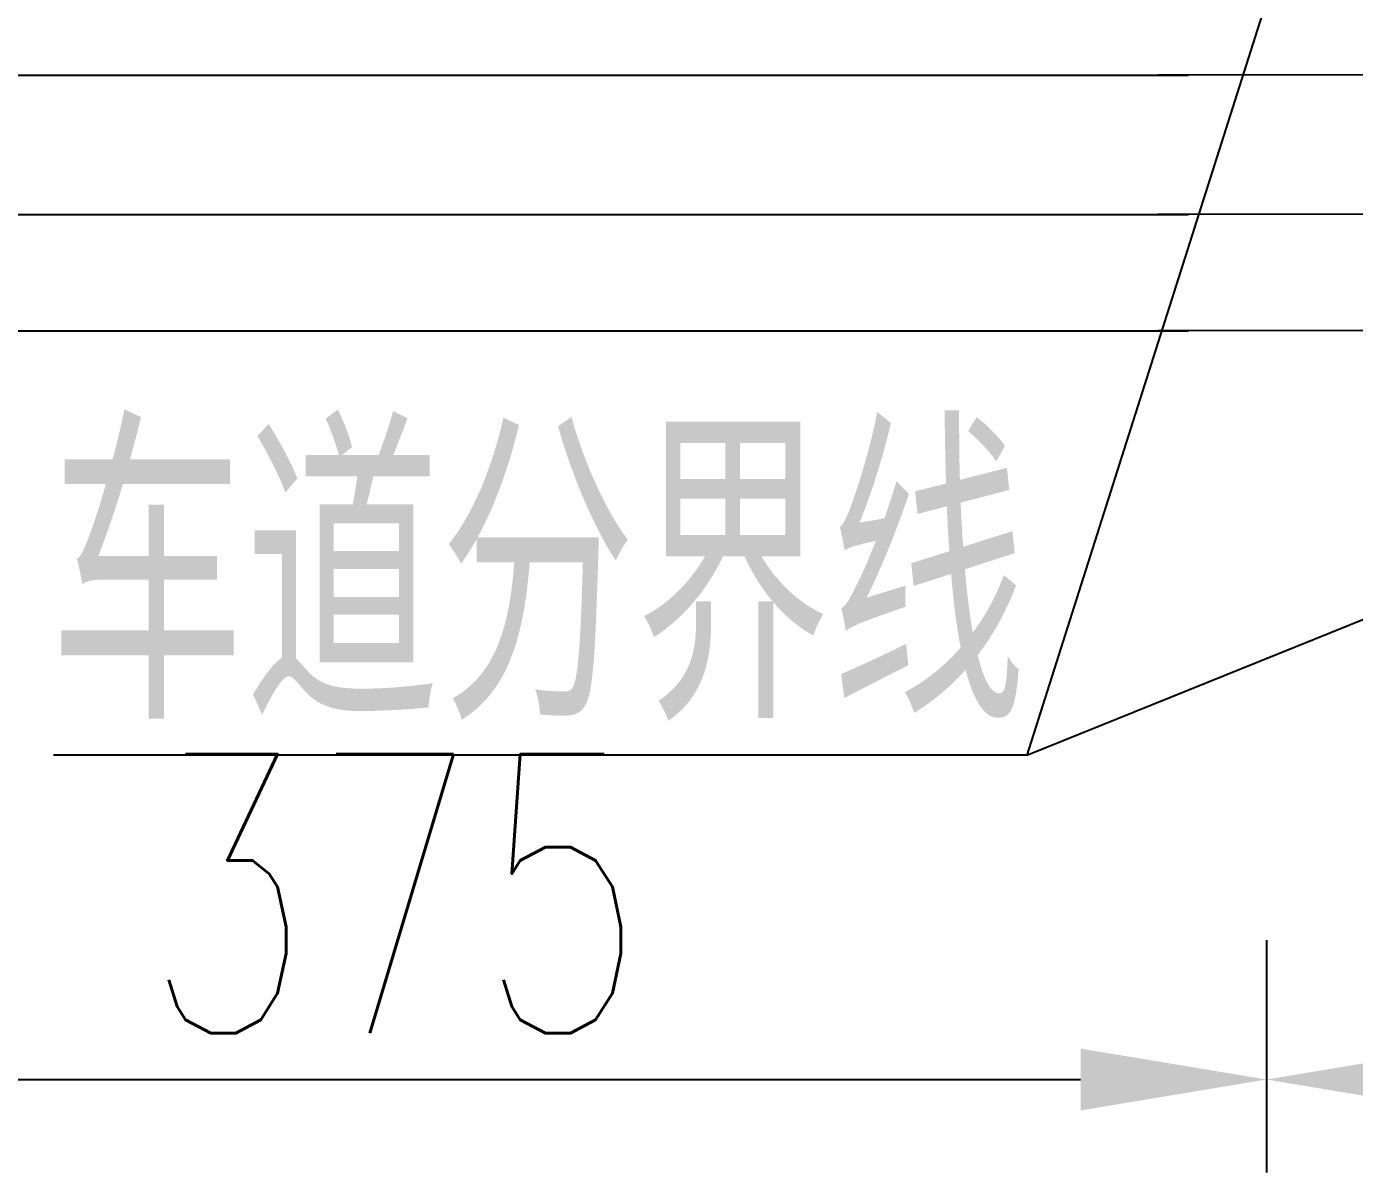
# Model space of a CAD drawing. Extents: x -941089 to 947074, y -2579987 to 8.
# Drawn here: x 2118.73 to 2133.02, y -223.98 to -211.65 of the extents above; entities that cross this region are included whole.
import ezdxf

# ---------------------------------------------------------------- set-up
doc = ezdxf.new("R2010")
doc.units = 0
doc.header["$LTSCALE"] = 5
doc.header["$PDMODE"] = 32
doc.header["$PDSIZE"] = 0.3
doc.layers.get('0').update_dxf_attribs({"linetype": 'CONTINUOUS'})
doc.layers.get('Defpoints').update_dxf_attribs({"linetype": 'CONTINUOUS'})
doc.layers.add('尺寸', color=2, linetype='CONTINUOUS')
doc.layers.add('文字', color=7, linetype='CONTINUOUS')
doc.layers.add('标注', color=4, linetype='CONTINUOUS', lineweight=15)
doc.styles.get("Standard").update_dxf_attribs({"font": 'simplex1.shx', "width": 0.7, "bigfont": 'hztxt.shx'})
doc.dimstyles.new('比例1：200', dxfattribs={"dimtxt": 3, "dimasz": 2, "dimexe": 1, "dimexo": 1, "dimgap": 0.5, "dimtad": 1, "dimlfac": 20, "dimzin": 13, "dimdsep": 46, "dimtxsty": 'Standard', "dimcen": -0.09, "dimclrd": 256, "dimclre": 256, "dimclrt": 4, "dimaunit": 1, "dimadec": 0, "dimazin": 0, "dimtfac": 0.0005, "dimtix": 1, "dimtmove": 2, "dimatfit": 3, "dimfxl": 0, "dimtolj": 1, "dimtzin": 13, "dimarcsym": 0})

# ---------------------------------------------------------------- blocks, each defined once
blk = doc.blocks.new('*D92')
at = {"layer": 'Defpoints', "color": 0}
for p in [(2113.32, -220.479), (2132.07, -220.479), (2132.07, -222.979)]:
    blk.add_point(p, dxfattribs=at)
at = {"layer": '标注', "lineweight": -2}
for p, q in [((2113.32, -221.479), (2113.32, -223.979)), ((2132.07, -221.479), (2132.07, -223.979)), ((2115.32, -222.979), (2130.07, -222.979))]:
    blk.add_line(p, q, dxfattribs=at)
at = {"layer": '标注'}
for points in [[(2115.32, -222.646), (2115.32, -223.312), (2113.32, -222.979)], [(2130.07, -222.646), (2130.07, -223.312), (2132.07, -222.979)]]:
    blk.add_solid(points, dxfattribs=at)
at = {"layer": '标注', "color": 4, "insert": (2122.695, -220.979), "char_height": 3, "attachment_point": 5}
blk.add_mtext('\\A1;375', dxfattribs=at)
blk = doc.blocks.new('*D93')
at = {"layer": 'Defpoints', "color": 0}
for p in [(2132.07, -220.479), (2149.57, -220.479), (2149.57, -222.979)]:
    blk.add_point(p, dxfattribs=at)
at = {"layer": '标注', "lineweight": -2}
for p, q in [((2132.07, -221.479), (2132.07, -223.979)), ((2149.57, -221.479), (2149.57, -223.979)), ((2134.07, -222.979), (2147.57, -222.979))]:
    blk.add_line(p, q, dxfattribs=at)
at = {"layer": '标注'}
for points in [[(2134.07, -222.646), (2134.07, -223.312), (2132.07, -222.979)], [(2147.57, -222.646), (2147.57, -223.312), (2149.57, -222.979)]]:
    blk.add_solid(points, dxfattribs=at)
at = {"layer": '标注', "color": 4, "insert": (2140.82, -220.979), "char_height": 3, "attachment_point": 5}
blk.add_mtext('\\A1;350', dxfattribs=at)

msp = doc.modelspace()

# ---------------------------------------------------------------- linework, layer by layer
for p, q in [((2094.57019, -212.17218), (2131.23096, -212.17218)), ((2169.57019, -212.12268), (2130.89986, -212.17218)), ((2171.57133, -213.62433), (2130.89986, -213.67218)), ((2091.27838, -213.67218), (2131.23096, -213.67218)), ((2126.27838, -213.67218), (2131.23096, -213.67218)), ((2131.23096, -213.67218), (2131.23096, -213.67218)), ((2091.27838, -214.92218), (2131.23096, -214.92218)), ((2171.57133, -214.87433), (2130.89986, -214.92218))]:
    msp.add_line(p, q)
at = {"layer": '尺寸', "linetype": 'Continuous'}
for p, q in [((2132.07019, -211.37218), (2129.49399, -219.48891)), ((2129.49399, -219.48891), (2149.57019, -211.37218)), ((2129.49399, -219.48891), (2119.02406, -219.48891))]:
    msp.add_line(p, q, dxfattribs=at)

# ---------------------------------------------------------------- texts
at = {"layer": '文字', "width": 0.7}
msp.add_text('车道分界线', height=3, dxfattribs=at).set_placement((2118.98214, -219.09776))

# ---------------------------------------------------------------- dimensions: what is measured, and where the dimension line sits
at = {"layer": '标注'}
for base, p1, p2, picture, middle in [((2132.07019, -222.97887), (2113.32019, -220.47887), (2132.07019, -220.47887), '*D92', (2122.69519, -220.97887)), ((2149.57019, -222.97887), (2132.07019, -220.47887), (2149.57019, -220.47887), '*D93', (2140.82019, -220.97887))]:
    dim = msp.add_linear_dim(base=base, p1=p1, p2=p2, dimstyle='比例1：200', dxfattribs=at)
    dim.commit()
    dim.dimension.update_dxf_attribs({"geometry": picture, "text_midpoint": middle})

doc.saveas('drawing.dxf')
